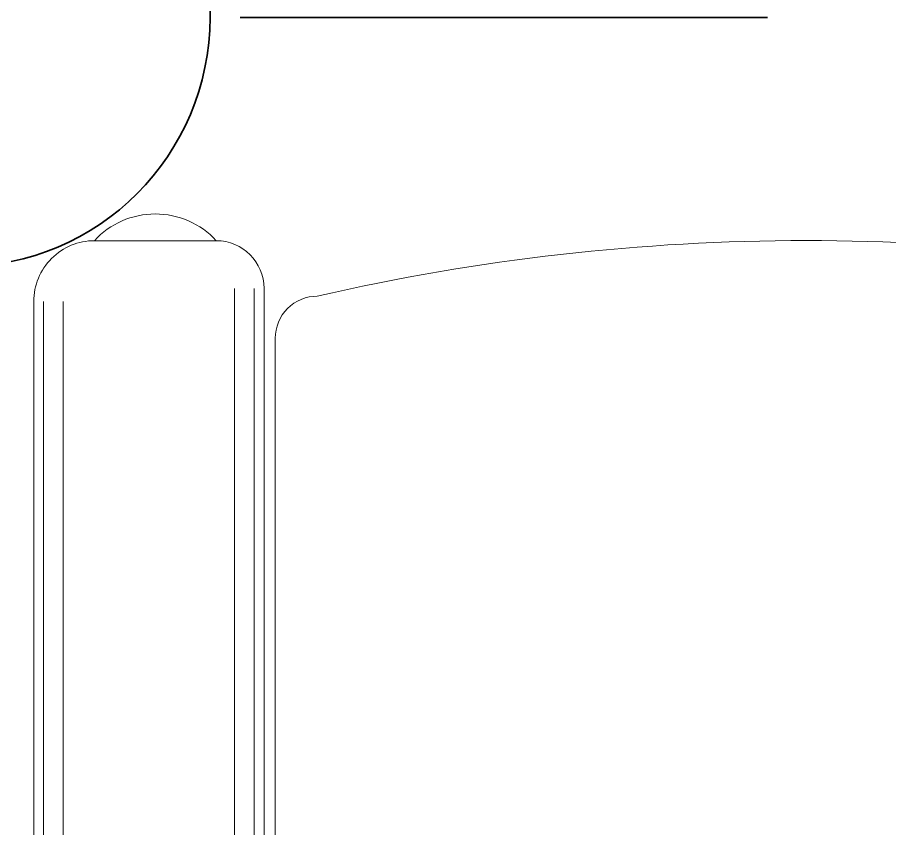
# Model space of a CAD drawing. Header units: inches. Extents: x -12418 to 57169, y -29325 to 19878.
# Drawn here: x 22187 to 22712, y -359 to 129 of the extents above; entities that cross this region are included whole.
import ezdxf
from ezdxf.enums import TextEntityAlignment as Align

# ---------------------------------------------------------------- set-up
doc = ezdxf.new("R2010")
doc.units = ezdxf.units.IN
doc.header["$LTSCALE"] = 25
doc.header["$MEASUREMENT"] = 0
doc.linetypes.add('DASHDOT', pattern=[25.4, 12.7, -6.35, 0, -6.35])
doc.layers.get('0').update_dxf_attribs({"color": 8})
for name, color, linetype, lineweight in [('00-Ground Floor$0$LOADING', 253, 'Continuous', 5), ('E-LITE-CIRC-NUMB', 6, 'Continuous', 25), ('E-LITE-CLNG @ 100', 150, 'Continuous', 35), ('E-LITE-CLNG-CNDT', 6, 'DASHDOT', 35), ('E-LITE-CTRL', 6, 'Continuous', 25), ('E-LITE-IDEN', 6, 'Continuous', 25)]:
    doc.layers.add(name, color=color, linetype=linetype, lineweight=lineweight)
doc.styles.add('DC_Simplex', font='SIMPLEX.shx', dxfattribs={"width": 0.7})

# ---------------------------------------------------------------- blocks, each defined once
blk = doc.blocks.new('00-Ground Floor$0$GF21008-P')
at = {"layer": '00-Ground Floor$0$LOADING'}
for p, q in [((0.6710702074917663, -0.7712330209141101), (0.6710702074917663, -0.2169933554351928)), ((0.6769787489736245, -0.7712330209141101), (0.6769787489736245, -0.2169933554351928)), ((0.6887958319374548, -0.7712330209141101), (0.6887958319374548, -0.2169933554351928)), ((0.7919739816173887, -0.7633874811632495), (0.7919739816173887, -0.2169933554351928)), ((0.8037910645811621, -0.7633874811632495), (0.8037910645811621, -0.2169933554351928)), ((0.8096996060630204, -0.7633874811632495), (0.8096996060630204, -0.2169933554351928)), ((0.6643131647697942, -0.741258603206802), (0.6643131647697942, -0.2311912301837538)), ((0.6998371865777244, -0.8000000000000682), (0.7730870872263154, -0.8000000000000682))]:
    blk.add_line(p, q, dxfattribs=at)
for centre, radius, start, end in [((0.6389742545624699, -0.741258603206802), 0.0253389102073543, 270, 0), ((0.3446977460984044, 0.510551263496609), 1.31061346773117, 257.0245575984342, 282.9754424015657), ((0.7730870872263154, -0.7633874811632495), 0.03661251883673159, 270, 0), ((0.6998371865777244, -0.7712330209141101), 0.02876697908600339, 180, 270), ((0.7365303459005759, -0.7662042870107371), 0.04988524989960819, 222.6461810710852, 317.3538189289148)]:
    blk.add_arc(centre, radius, start, end, dxfattribs=at)
blk = doc.blocks.new('00-Ground Floor')
at = {"layer": '00-Ground Floor$0$LOADING', "xscale": 1000, "yscale": 1000, "zscale": 1000, "rotation": 179.9999999999998}
blk.add_blockref('00-Ground Floor$0$GF21008-P', (23006.48735344541, -805.263253631012), dxfattribs=at)
blk = doc.blocks.new('DC_LT-CL-Point')
blk.add_circle((0, 0), 1.5)
at = {"layer": 'E-LITE-CIRC-NUMB', "style": 'DC_Simplex', "width": 0.7, "flags": 8}
blk.add_attdef('CIRCUIT', text='', height=2, rotation=359.9999977995944, dxfattribs=at).set_placement((-3.363524214388158, 1.5), align=Align.RIGHT)
at = {"layer": 'E-LITE-CTRL', "style": 'DC_Simplex', "width": 0.7, "flags": 8}
blk.add_attdef('CONTROL', (3.363524060770866, -3.498270819324649), '', height=2, rotation=359.9999977995944, dxfattribs=at)
at = {"layer": 'E-LITE-IDEN', "style": 'DC_Simplex', "width": 0.7, "flags": 8}
blk.add_attdef('TYPE', (3.363524214388158, 1.5), '', height=2, rotation=359.9999977995944, dxfattribs=at)

msp = doc.modelspace()

# ---------------------------------------------------------------- linework, layer by layer
at = {"layer": 'E-LITE-CLNG-CNDT', "elevation": -5.889687252777753e-07}
msp.add_lwpolyline([(18510.42871180267, 129.1268525089358), (24772.92871180762, 129.1268525089358)], dxfattribs=at)

# ---------------------------------------------------------------- block references
at = {"layer": 'E-LITE-CLNG @ 100', "xscale": -100, "yscale": 100, "zscale": 100, "rotation": 180}
msp.add_blockref('DC_LT-CL-Point', (22152.92871180762, 129.1268525097597, -5.889685836021185e-07), dxfattribs=at)
at = {"layer": 'E-LITE-CLNG-CNDT'}
msp.add_blockref('00-Ground Floor', (0, 0), dxfattribs=at)

doc.saveas('drawing.dxf')
